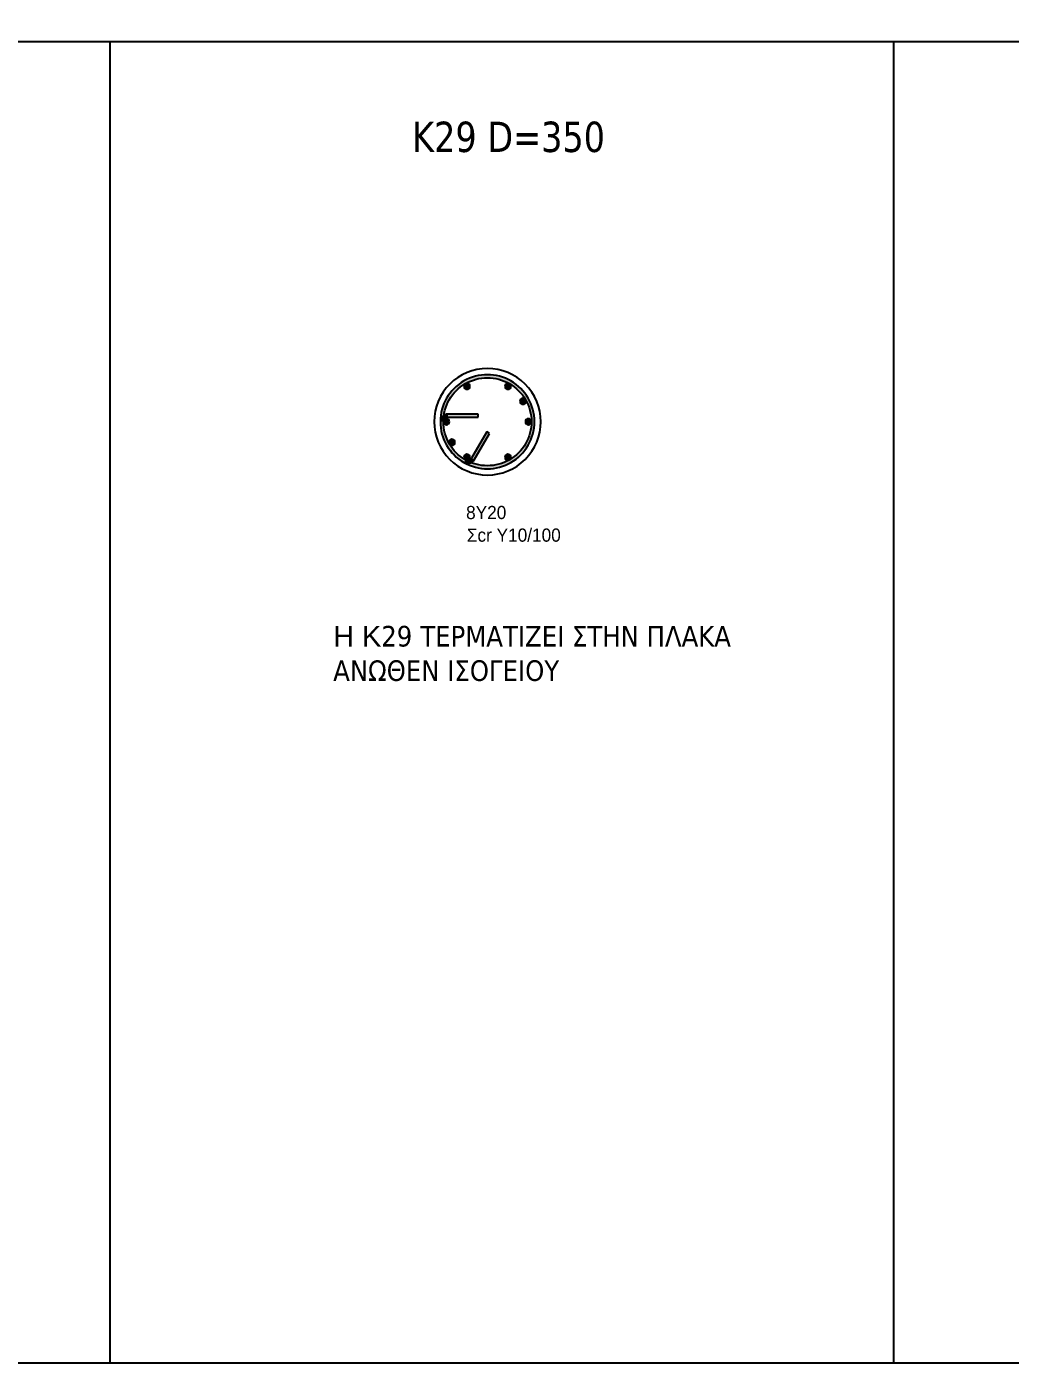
# Model space of a CAD drawing. Header units: millimetres. Extents: x -2171 to 1563, y -1758 to -1505.
# Drawn here: x -1153.05 to -1136.86, y -1630.29 to -1608.28 of the extents above; entities that cross this region are included whole.
import ezdxf

# ---------------------------------------------------------------- set-up
doc = ezdxf.new("R2010")
doc.units = ezdxf.units.MM
for name, color, linetype in [('-S_TEXT', 3, 'Continuous'), ('Col_Det', 7, 'Continuous'), ('Col_Det_Fill', 7, 'Continuous'), ('Geo_Col_Pro_1', 7, 'Continuous'), ('pinakaki', 153, 'Continuous')]:
    doc.layers.add(name, color=color, linetype=linetype)
doc.styles.add('S1Arl22_b_934_161', font='arial.ttf', dxfattribs={"width": 0.933629, "height": 0.002175})
doc.styles.get("Standard").update_dxf_attribs({"font": 'tahoma.ttf'})

msp = doc.modelspace()

# ---------------------------------------------------------------- hatches: boundary and pattern name
at = {"layer": 'Col_Det_Fill'}
for color, points in [(252, [(-1145.8303, -1614.1598), (-1145.8553, -1614.1165, 0.2679492), (-1146.2428, -1614.7876), (-1146.1928, -1614.7876, -0.2679492)]), (252, [(-1145.1053, -1614.1598), (-1145.0803, -1614.1165, 0.2679492), (-1145.8553, -1614.1165), (-1145.8303, -1614.1598, -0.2679492)]), (12, [(-1145.7553, -1614.2031, 0.4142136), (-1145.8053, -1614.1531, 0.4142136), (-1145.8553, -1614.2031, 0.4142136), (-1145.8053, -1614.2531, 0.4142136)]), (12, [(-1145.0803, -1614.2031, 0.4142136), (-1145.1303, -1614.1531, 0.4142136), (-1145.1803, -1614.2031, 0.4142136), (-1145.1303, -1614.2531, 0.4142136)]), (252, [(-1144.7428, -1614.7876), (-1144.6928, -1614.7876, 0.2679492), (-1145.0803, -1614.1165), (-1145.1053, -1614.1598, -0.2679492)]), (133, [(-1144.8332, -1614.4501, 0.4142136), (-1144.8832, -1614.4001, 0.4142136), (-1144.9332, -1614.4501, 0.4142136), (-1144.8832, -1614.5001, 0.4142136)]), (252, [(-1146.1178, -1614.7126), (-1146.1178, -1614.6626, 0.4142136), (-1146.2428, -1614.7876), (-1146.1928, -1614.7876, -0.4142136)]), (252, [(-1146.1928, -1614.7876), (-1146.2428, -1614.7876, 0.2679492), (-1145.8553, -1615.4588), (-1145.8303, -1615.4155, -0.2679492)]), (252, [(-1146.1928, -1614.7876), (-1146.2428, -1614.7876, 0.2679492), (-1145.8553, -1615.4588), (-1145.8303, -1615.4155, -0.2679492)]), (12, [(-1146.0928, -1614.7876, 0.4142136), (-1146.1428, -1614.7376, 0.4142136), (-1146.1928, -1614.7876, 0.4142136), (-1146.1428, -1614.8376, 0.4142136)]), (252, [(-1145.6178, -1614.7126), (-1145.6178, -1614.6626), (-1146.1178, -1614.6626), (-1146.1178, -1614.7126)]), (252, [(-1145.1053, -1615.4155), (-1145.0803, -1615.4588, 0.2679492), (-1144.6928, -1614.7876), (-1144.7428, -1614.7876, -0.2679492)]), (12, [(-1144.7428, -1614.7876, 0.4142136), (-1144.7928, -1614.7376, 0.4142136), (-1144.8428, -1614.7876, 0.4142136), (-1144.7928, -1614.8376, 0.4142136)]), (252, [(-1145.7278, -1615.3881), (-1145.6845, -1615.4131), (-1145.4345, -1614.98), (-1145.4778, -1614.955)]), (133, [(-1146.0023, -1615.1251, 0.4142136), (-1146.0523, -1615.0751, 0.4142136), (-1146.1023, -1615.1251, 0.4142136), (-1146.0523, -1615.1751, 0.4142136)]), (12, [(-1145.7553, -1615.3722, 0.4142136), (-1145.8053, -1615.3222, 0.4142136), (-1145.8553, -1615.3722, 0.4142136), (-1145.8053, -1615.4222, 0.4142136)]), (252, [(-1145.8303, -1615.4155), (-1145.8553, -1615.4588, 0.4142136), (-1145.6845, -1615.4131), (-1145.7278, -1615.3881, -0.4142136)]), (252, [(-1145.8303, -1615.4155), (-1145.8553, -1615.4588, 0.2679492), (-1145.0803, -1615.4588), (-1145.1053, -1615.4155, -0.2679492)]), (12, [(-1145.0803, -1615.3722, 0.4142136), (-1145.1303, -1615.3222, 0.4142136), (-1145.1803, -1615.3722, 0.4142136), (-1145.1303, -1615.4222, 0.4142136)])]:
    msp.add_hatch(color=color, dxfattribs=at).paths.add_polyline_path(points)

# ---------------------------------------------------------------- linework, layer by layer
at = {"layer": '-S_TEXT', "ltscale": 5}
msp.add_lwpolyline([(-1174.9987, -1590.2497), (-1116.8512, -1590.2497), (-1116.8512, -1630.2944), (-1174.9987, -1630.2944)], close=True, dxfattribs=at)
at = {"layer": 'Col_Det', "color": 7}
for points in [[(-1145.4678, -1613.9101, 0.4142136), (-1146.3453, -1614.7876, 0.4142136)], [(-1144.5903, -1614.7876, 0.4142136), (-1145.4678, -1613.9101, 0.4142136)], [(-1145.8553, -1614.1165, 0.2679492), (-1146.2428, -1614.7876)], [(-1145.0803, -1614.1165, 0.2679492), (-1145.8553, -1614.1165)], [(-1145.8053, -1614.1531, 0.4142136), (-1145.8553, -1614.2031, 0.4142136)], [(-1145.8303, -1614.1598, -0.2679492), (-1145.1053, -1614.1598, -0.2679492)], [(-1145.7553, -1614.2031, 0.4142136), (-1145.8053, -1614.1531, 0.4142136)], [(-1145.1303, -1614.1531, 0.4142136), (-1145.1803, -1614.2031, 0.4142136)], [(-1145.0803, -1614.2031, 0.4142136), (-1145.1303, -1614.1531, 0.4142136)], [(-1144.6928, -1614.7876, 0.2679492), (-1145.0803, -1614.1165)], [(-1146.1928, -1614.7876, -0.2679492), (-1145.8303, -1614.1598, -0.2679492)], [(-1145.8553, -1614.2031, 0.4142136), (-1145.8053, -1614.2531, 0.4142136)], [(-1145.8053, -1614.2531, 0.4142136), (-1145.7553, -1614.2031, 0.4142136)], [(-1145.1803, -1614.2031, 0.4142136), (-1145.1303, -1614.2531, 0.4142136)], [(-1145.1303, -1614.2531, 0.4142136), (-1145.0803, -1614.2031, 0.4142136)], [(-1145.1053, -1614.1598, -0.2679492), (-1144.7428, -1614.7876, -0.2679492)], [(-1144.8832, -1614.4001, 0.4142136), (-1144.9332, -1614.4501, 0.4142136)], [(-1144.9332, -1614.4501, 0.4142136), (-1144.8832, -1614.5001, 0.4142136)], [(-1144.8332, -1614.4501, 0.4142136), (-1144.8832, -1614.4001, 0.4142136)], [(-1144.8832, -1614.5001, 0.4142136), (-1144.8332, -1614.4501, 0.4142136)], [(-1146.3453, -1614.7876, 0.4142136), (-1145.4678, -1615.6651, 0.4142136)], [(-1146.1178, -1614.6626, 0.4142136), (-1146.2428, -1614.7876)], [(-1146.2428, -1614.7876, 0.2679492), (-1145.8553, -1615.4588)], [(-1146.2428, -1614.7876, 0.2679492), (-1145.8553, -1615.4588)], [(-1146.1928, -1614.7876, -0.4142136), (-1146.1178, -1614.7126, -0.4142136)], [(-1146.1428, -1614.7376, 0.4142136), (-1146.1928, -1614.7876, 0.4142136)], [(-1145.8303, -1615.4155, -0.2679492), (-1146.1928, -1614.7876, -0.2679492)], [(-1145.8303, -1615.4155, -0.2679492), (-1146.1928, -1614.7876, -0.2679492)], [(-1146.1928, -1614.7876, 0.4142136), (-1146.1428, -1614.8376, 0.4142136)], [(-1146.0928, -1614.7876, 0.4142136), (-1146.1428, -1614.7376, 0.4142136)], [(-1146.1428, -1614.8376, 0.4142136), (-1146.0928, -1614.7876, 0.4142136)], [(-1145.4678, -1615.6651, 0.4142136), (-1144.5903, -1614.7876, 0.4142136)], [(-1144.7428, -1614.7876, -0.2679492), (-1145.1053, -1615.4155, -0.2679492)], [(-1145.0803, -1615.4588, 0.2679492), (-1144.6928, -1614.7876)], [(-1144.7928, -1614.7376, 0.4142136), (-1144.8428, -1614.7876, 0.4142136)], [(-1144.8428, -1614.7876, 0.4142136), (-1144.7928, -1614.8376, 0.4142136)], [(-1144.7428, -1614.7876, 0.4142136), (-1144.7928, -1614.7376, 0.4142136)], [(-1144.7928, -1614.8376, 0.4142136), (-1144.7428, -1614.7876, 0.4142136)], [(-1146.0523, -1615.0751, 0.4142136), (-1146.1023, -1615.1251, 0.4142136)], [(-1146.1023, -1615.1251, 0.4142136), (-1146.0523, -1615.1751, 0.4142136)], [(-1146.0023, -1615.1251, 0.4142136), (-1146.0523, -1615.0751, 0.4142136)], [(-1146.0523, -1615.1751, 0.4142136), (-1146.0023, -1615.1251, 0.4142136)], [(-1145.8053, -1615.3222, 0.4142136), (-1145.8553, -1615.3722, 0.4142136)], [(-1145.8553, -1615.3722, 0.4142136), (-1145.8053, -1615.4222, 0.4142136)], [(-1145.8553, -1615.4588, 0.4142136), (-1145.6845, -1615.4131)], [(-1145.8553, -1615.4588, 0.2679492), (-1145.0803, -1615.4588)], [(-1145.7278, -1615.3881, -0.4142136), (-1145.8303, -1615.4155, -0.4142136)], [(-1145.1053, -1615.4155, -0.2679492), (-1145.8303, -1615.4155, -0.2679492)], [(-1145.7553, -1615.3722, 0.4142136), (-1145.8053, -1615.3222, 0.4142136)], [(-1145.8053, -1615.4222, 0.4142136), (-1145.7553, -1615.3722, 0.4142136)], [(-1145.1303, -1615.3222, 0.4142136), (-1145.1803, -1615.3722, 0.4142136)], [(-1145.1803, -1615.3722, 0.4142136), (-1145.1303, -1615.4222, 0.4142136)], [(-1145.0803, -1615.3722, 0.4142136), (-1145.1303, -1615.3222, 0.4142136)], [(-1145.1303, -1615.4222, 0.4142136), (-1145.0803, -1615.3722, 0.4142136)]]:
    msp.add_lwpolyline(points, format="xyb", dxfattribs=at)
for points in [[(-1145.6178, -1614.6626), (-1146.1178, -1614.6626)], [(-1146.1178, -1614.7126), (-1145.6178, -1614.7126)], [(-1145.6178, -1614.7126), (-1145.6178, -1614.6626)], [(-1145.4778, -1614.955), (-1145.7278, -1615.3881)], [(-1145.6845, -1615.4131), (-1145.4345, -1614.98)], [(-1145.4345, -1614.98), (-1145.4778, -1614.955)]]:
    msp.add_lwpolyline(points, dxfattribs=at)
at = {"layer": 'Geo_Col_Pro_1', "color": 4, "linetype": 'Continuous', "ltscale": 0.5}
for p, q in [((-1164.8734, -1608.5274), (-1123.871, -1608.5274)), ((-1151.6829, -1608.5274), (-1151.6829, -1630.2944)), ((-1138.7855, -1608.5274), (-1138.7855, -1630.2944))]:
    msp.add_line(p, q, dxfattribs=at)

# ---------------------------------------------------------------- texts
at = {"color": 2, "insert": (-1148.007, -1618.1496), "char_height": 0.34, "attachment_point": 1}
msp.add_mtext_dynamic_manual_height_columns('{\\fArial|b0|i0|c186|p34;H K}29{\\fArial|b0|i0|c186|p34; }ΤΕΡΜΑΤΙΖΕΙ ΣΤΗΝ ΠΛΑΚΑ ΑΝΩΘΕΝ ΙΣΟΓΕΙΟΥ', width=6.634229, gutter_width=1.7, heights=[0], dxfattribs=at)
at = {"layer": 'Col_Det', "color": 7, "style": 'S1Arl22_b_934_161', "width": 0.933629}
for s, p in [('8Y20', (-1145.8194, -1616.3913)), ('Σcr Y10/100', (-1145.8075, -1616.7638))]:
    msp.add_text(s, height=0.2175, dxfattribs=at).set_placement(p)
at = {"layer": 'pinakaki', "color": 1, "width": 0.933629}
msp.add_text('Κ29 D=350', height=0.5, dxfattribs=at).set_placement((-1146.7062, -1610.3455))

doc.saveas('drawing.dxf')
